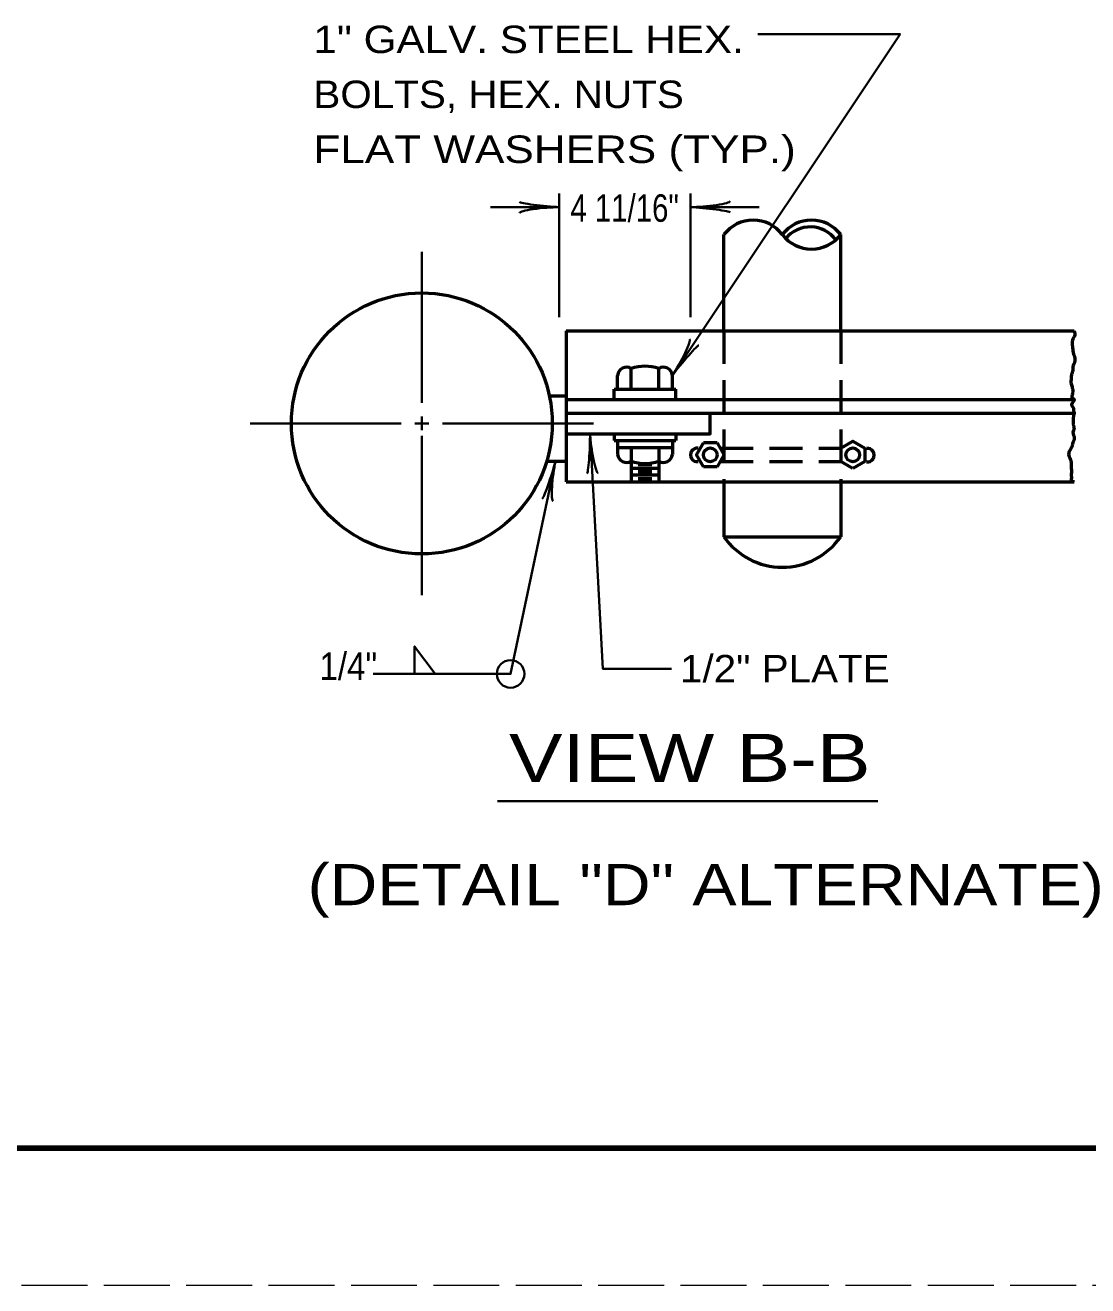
# Model space of a CAD drawing. Extents: x -1 to 679, y -1 to 440.
# Drawn here: x 302.5 to 379.9, y -0.5 to 91.2 of the extents above; entities that cross this region are included whole.
import ezdxf

# ---------------------------------------------------------------- set-up
doc = ezdxf.new("R2010")
doc.units = 0
doc.header["$LTSCALE"] = 0.8
doc.linetypes.add('LONG_DASHED', pattern=[7.5, 6, -1.5])
doc.linetypes.add('MEDIUM_DASHED', pattern=[4.5, 3, -1.5])
doc.layers.add('1', color=7, linetype='Continuous', lineweight=53)
doc.layers.add('61', color=7, linetype='Continuous', lineweight=35)

msp = doc.modelspace()

# ---------------------------------------------------------------- linework, layer by layer
at = {"layer": '1', "lineweight": 35}
for p, q in [((341.3687, 69.9961), (341.3687, 78.9961)), ((350.9352, 69.9961), (350.9352, 78.9961)), ((336.3687, 77.9961), (341.3687, 77.9961)), ((350.9352, 77.9961), (355.9352, 77.9961)), ((331.3684, 74.7461), (331.3684, 63.7461)), ((318.8684, 62.2461), (329.8684, 62.2461)), ((330.8684, 62.2461), (331.3684, 62.2461)), ((331.3684, 62.2461), (331.3684, 61.7461)), ((332.8684, 62.2461), (343.8684, 62.2461)), ((331.3684, 61.3412), (331.3684, 49.7461))]:
    msp.add_line(p, q, dxfattribs=at)
at = {"layer": '1'}
for p, q in [((353.3684, 68.9961), (353.3684, 75.9961)), ((361.8684, 68.9961), (361.8684, 75.9961)), ((341.8684, 68.9961), (378.8684, 68.9961)), ((341.8684, 68.9961), (341.8684, 57.9961)), ((346.6184, 64.7461), (346.6184, 66.2461)), ((348.6184, 64.7461), (348.6184, 66.2461)), ((345.6184, 64.7461), (345.6184, 65.7461)), ((349.6184, 64.7461), (349.6184, 65.7461)), ((345.3684, 63.9961), (345.3684, 64.7461)), ((345.3684, 64.7461), (349.8684, 64.7461)), ((349.8684, 63.9961), (349.8684, 64.7461)), ((340.6555, 64.2461), (341.8684, 64.2461)), ((341.8684, 63.9961), (378.8684, 63.9961)), ((341.8684, 62.9961), (378.8684, 62.9961)), ((345.3684, 61.4961), (345.3684, 60.9961)), ((349.8684, 61.4961), (349.8684, 60.9961)), ((345.3684, 60.9961), (349.8684, 60.9961)), ((345.6184, 60.9961), (345.6184, 59.9961)), ((349.6184, 60.9961), (349.6184, 59.9961)), ((352.8684, 60.8342), (351.8801, 60.8342)), ((345.6184, 60.4961), (349.6184, 60.4961)), ((346.6184, 60.4961), (346.6184, 57.9961)), ((348.6184, 60.4961), (348.6184, 57.9961)), ((361.8684, 60.4534), (361.8684, 59.4651)), ((363.6184, 60.4534), (363.6184, 59.4651)), ((340.4617, 59.4961), (341.8684, 59.4961)), ((346.6184, 58.9961), (348.6184, 58.9961)), ((347.1184, 59.2461), (348.1184, 59.2461)), ((347.1184, 58.7461), (348.1184, 58.7461)), ((352.8684, 59.0842), (351.8801, 59.0842)), ((362.7434, 58.9651), (361.8684, 59.4651)), ((363.6184, 59.4651), (362.7434, 58.9651)), ((341.8684, 57.9961), (378.8684, 57.9961)), ((346.6184, 58.4961), (348.6184, 58.4961)), ((347.1184, 58.2461), (348.1184, 58.2461)), ((353.3684, 57.9961), (353.3684, 53.9961)), ((361.8684, 57.9961), (361.8684, 53.9961)), ((353.3684, 53.9961), (361.8684, 53.9961))]:
    msp.add_line(p, q, dxfattribs=at)
at = {"layer": '1', "linetype": 'MEDIUM_DASHED'}
for p, q in [((353.3684, 68.9961), (353.3684, 57.9961)), ((361.8684, 68.9961), (361.8684, 57.9961)), ((353.086, 60.4534), (361.8684, 60.4534)), ((353.086, 59.4651), (361.8684, 59.4651))]:
    msp.add_line(p, q, dxfattribs=at)
at = {"layer": '1', "lineweight": 40}
msp.add_line((336.8808, 34.7488), (364.5796, 34.7488), dxfattribs=at)
at = {"layer": '1', "lineweight": 35}
for points in [[(349.6184, 65.7461), (366.1942, 90.591), (355.8434, 90.591)], [(331.3684, 62.7461), (331.3684, 62.2461), (331.8684, 62.2461)], [(343.6173, 61.4961), (344.5509, 44.3739), (349.5509, 44.3739)], [(341.0976, 59.4961), (337.8346, 44.0077), (327.8346, 44.0077)], [(330.8346, 44.0077), (330.8346, 46.0077), (332.3346, 44.0077)]]:
    msp.add_lwpolyline(points, dxfattribs=at)
at = {"layer": '1'}
for points in [[(341.8684, 61.4961), (352.3684, 61.4961), (352.3684, 62.9961)], [(351.8801, 59.0842), (351.3801, 59.9592), (351.8801, 60.8342)], [(352.8684, 60.8342), (353.3684, 59.9592), (352.8684, 59.0842)], [(361.8684, 60.4534), (362.7434, 60.9534), (363.6184, 60.4534)]]:
    msp.add_lwpolyline(points, dxfattribs=at)
for centre, radius in [((331.3684, 62.2461), 9.5), ((352.3742, 59.9592), 0.5), ((362.7434, 59.9592), 0.5)]:
    msp.add_circle(centre, radius, dxfattribs=at)
at = {"layer": '1', "lineweight": 35}
msp.add_circle((337.8346, 44.0077), 1, dxfattribs=at)
at = {"layer": '1'}
for centre, radius, start, end in [((355.4934, 74.3855), 2.6664, 37.16004, 142.83996), ((359.7434, 74.3855), 2.6664, 37.16004, 142.83996), ((359.656, 74.2506), 2.3025, 36.24736, 140.76859), ((359.7434, 77.6067), 2.6664, 217.16004, 322.83996), ((346.2777, 65.6776), 0.6628, 59.06287, 174.06723), ((347.6184, 63.3033), 3.108, 71.23152, 108.76847), ((348.9592, 65.6776), 0.6628, 5.93277, 120.93713), ((346.2777, 60.0646), 0.6628, 185.93277, 300.93712), ((348.9592, 60.0646), 0.6628, 239.06287, 354.06723), ((351.4294, 59.9593), 0.498, 82.89428, 277.10571), ((363.8087, 59.9378), 0.498, 262.89429, 97.10572), ((347.6184, 62.4389), 3.108, 251.23153, 288.76848), ((357.6184, 56.9572), 5.1799, 214.86649, 325.13351)]:
    msp.add_arc(centre, radius, start, end, dxfattribs=at)
at = {"layer": '1', "lineweight": 40}
for centre, major_axis, ratio, start_param, end_param in [((340.2482, 78.2077), (1.7565, -0.1757), 0.07063, 3.1407148, 5.41811), ((340.2482, 78.2077), (1.7565, -0.1757), 0.07063, 3.1407148, 5.41811), ((352.0264, 78.2724), (-1.7857, -0.1562), 0.122415, 0.8963533, 3.1415927), ((340.2775, 77.7198), (1.7857, 0.1562), 0.122415, 0.8963533, 3.1415927), ((340.2775, 77.7198), (1.7857, 0.1562), 0.122415, 0.8963533, 3.1415927), ((352.0558, 77.7845), (-1.7565, 0.1757), 0.07063, 3.1407148, 5.41811), ((349.9942, 66.8072), (-0.8611, -1.5721), 0.122415, 0.8963533, 3.1415927), ((350.4163, 66.5607), (1.1209, 1.3636), 0.07063, 6.2823074, 8.5597026), ((343.4671, 60.3657), (-0.0798, -1.7634), 0.07063, 6.2823074, 8.5597026), ((343.9526, 60.4215), (-0.2531, 1.7746), 0.122415, 0.8963533, 3.1415927), ((340.6595, 58.4433), (-0.534, -1.6825), 0.07063, 6.2823074, 8.5597026), ((341.143, 58.3714), (0.2153, 1.7795), 0.122415, 0.8963533, 3.1415927)]:
    msp.add_ellipse(centre, major_axis=major_axis, ratio=ratio, start_param=start_param, end_param=end_param, dxfattribs=at)
at = {"layer": '1'}
msp.add_spline([(378.8684, 68.9961), (378.8984, 68.5909), (378.7992, 68.4421), (378.733, 68.1443), (378.7496, 67.7473), (378.8322, 67.3007), (378.9315, 66.9037), (378.8984, 66.7052), (378.7827, 66.3743), (378.7827, 66.1593), (378.7496, 66.0269), (378.6834, 65.8119), (378.6503, 65.5637), (378.6338, 65.3322), (378.6338, 65.2164), (378.7165, 64.9187), (378.7661, 64.5877), (378.733, 64.3397), (378.7, 64.1577), (378.8684, 63.9961), (378.6834, 63.6118), (378.7165, 63.496), (378.8157, 63.3637), (378.8157, 63.2148), (378.8818, 63.0328), (378.8684, 62.9961), (378.7992, 62.2222), (378.7992, 62.1727), (378.8653, 61.9245), (378.8157, 61.7426), (378.7827, 61.5937), (378.8322, 61.3787), (378.8818, 61.1967), (378.7661, 60.8327), (378.7165, 60.6012), (378.5512, 60.2703), (378.4684, 59.9891), (378.5842, 59.6748), (378.6503, 59.3274), (378.6503, 59.1951), (378.6503, 58.9966), (378.6834, 58.7319), (378.6503, 58.5665), (378.6503, 58.4342), (378.6834, 58.2522), (378.6503, 58.1198), (378.8684, 57.9961)], degree=3, dxfattribs=at)
at = {"layer": '61', "lineweight": 158}
msp.add_line((668.0705, 9.4603), (29.0105, 9.4803), dxfattribs=at)
at = {"layer": '61', "linetype": 'LONG_DASHED', "lineweight": 13}
msp.add_line((679.0105, -0.5197), (-1.0495, -0.5397), dxfattribs=at)

# ---------------------------------------------------------------- texts
at = {"layer": '1'}
for s, height, width, p in [('1" GALV. STEEL HEX.', 2, 1.15, (323.4721, 89.212)), ('BOLTS, HEX. NUTS', 2, 1.1, (323.4721, 85.212)), ('FLAT WASHERS (TYP.)', 2, 1.2, (323.4721, 81.212)), ('4 11/16"', 2, 0.8, (342.1854, 76.9285)), ('1/4"', 2, 0.9, (323.9156, 43.5707)), ('1/2" PLATE', 2, 1.1, (350.1674, 43.3933)), ('VIEW B-B', 3.5, 1.25, (337.7098, 36.1474)), ('(DETAIL "D" ALTERNATE)', 3, 1.2, (323.0474, 27.1713))]:
    msp.add_text(s, height=height, dxfattribs=dict(at, width=width)).set_placement(p)

doc.saveas('drawing.dxf')
